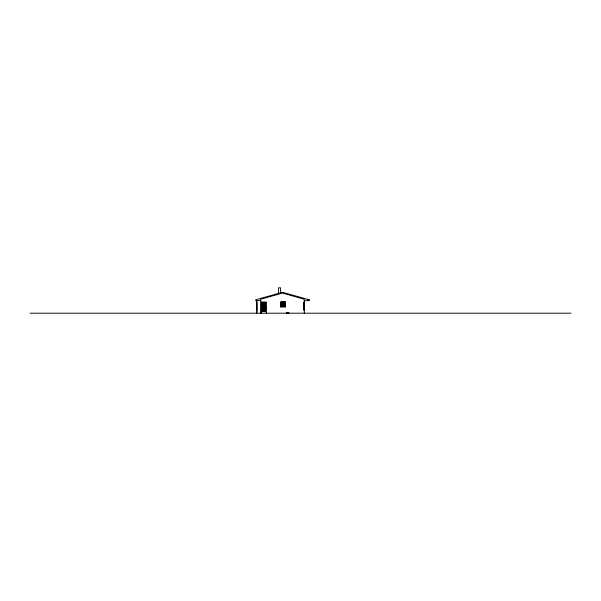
<?xml version="1.0" encoding="UTF-8"?>
<svg xmlns="http://www.w3.org/2000/svg" width="601" height="601" viewBox="0 0 601 601"><rect width="100%" height="100%" fill="white"/><g stroke="black" fill="none" stroke-linecap="round" stroke-linejoin="round"><path stroke-width="0.9" d="M304.196 309.778L304.264 302.311M262.089 303.851L263.178 303.851L263.178 302.731L262.089 302.731L262.119 303.821M263.148 304.992L263.178 307.614L262.089 307.614L262.089 304.962L263.178 304.962M264.425 303.851L265.514 303.851L265.514 302.731L264.425 302.731L264.455 303.821M263.148 308.756L263.178 311.386L262.089 311.386L262.089 308.734L263.178 308.734M285.077 302.243L285.077 306.683M307.614 299.801L309.29 299.801L309.29 300.643L304.264 300.643M260.729 300.643L255.71 300.643L255.71 299.801L282.5 292.266L309.29 299.801M256.822 302.033L256.822 310.131M304.264 302.033L304.264 310.131M280.75 306.765L280.75 302.16L285.212 302.16L285.212 306.765M256.687 302.243L256.822 309.921M280.892 306.683L280.817 302.205L285.144 302.205M304.406 302.243L303.903 302.243L303.903 309.921L304.406 309.846L303.903 309.778M280.892 304.422L285.077 304.422M280.892 304.504L285.077 304.504M281.028 305.533L284.934 305.533M280.75 306.683L285.212 306.683M256.822 310.687L256.822 312.084M30.05 313.196L570.95 313.196M304.264 313.196L304.264 299.23L282.5 293.108L260.729 299.23L260.729 313.196M304.061 302.386L304.061 309.778M283.672 302.408L283.597 306.518M282.365 302.408L282.365 306.518M282.297 302.408L282.297 306.518M280.547 293.303L280.547 287.804L278.526 287.804L278.526 293.303M266.296 313.196L266.311 302.018L261.292 302.018L261.292 313.196M256.822 300.643L256.822 313.196M265.8 308.08L266.16 308.268L265.8 308.08M265.514 304.962L264.425 304.962L264.425 307.614L265.514 307.614L265.514 304.962M265.514 308.734L264.425 308.734L264.425 311.386L265.514 311.386L265.514 308.734M286.73 312.926L286.7 312.926A27.24 0.563 0 0 0 286.752 313.061L288.811 313.061A27.24 0.563 0 0 0 288.863 312.926L286.73 312.926M285.422 302.033L280.539 302.033L280.539 306.893L285.422 306.893L285.422 302.033M284.934 302.408L281.028 302.408L281.028 306.518L284.934 306.518L284.934 302.408M263.336 302.596L261.931 302.596L261.931 303.986L263.336 303.986L263.336 302.596M265.672 302.596L264.267 302.596L264.267 303.986L265.672 303.986L265.672 302.596M284.934 303.392L281.028 303.392L284.934 303.437M263.336 304.827L261.931 304.827L261.931 307.757L263.336 307.757L263.336 304.827M265.672 304.827L264.267 304.827L264.267 307.757L265.672 307.757L265.672 304.827M263.336 308.591L261.931 308.591L261.931 311.521L263.336 311.521L263.336 308.591M265.672 308.591L264.267 308.591L264.267 311.521L265.672 311.521L265.672 308.591"/></g></svg>
